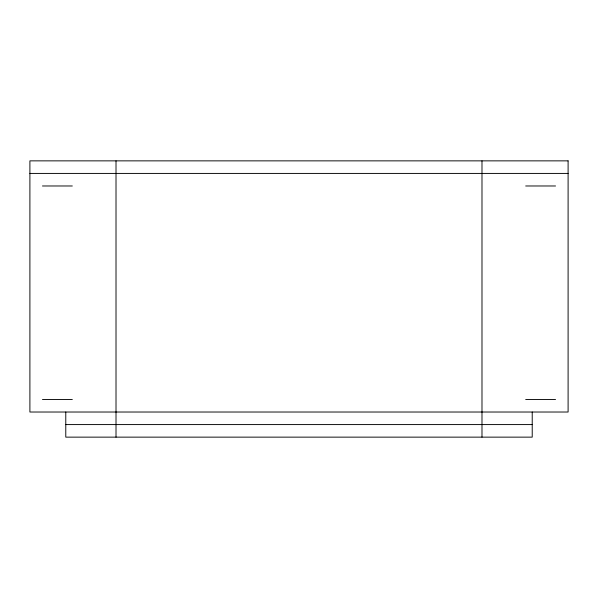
<?xml version="1.0" encoding="UTF-8"?>
<svg xmlns="http://www.w3.org/2000/svg" width="598" height="598" viewBox="0 0 598 598"><rect width="100%" height="100%" fill="white"/><g stroke="black" fill="none" stroke-linecap="round" stroke-linejoin="round"><path stroke-width="0.9" d="M29.9 173.42L568.1 173.42M42.458 185.978L72.313 185.978M525.687 185.978L555.542 185.978M42.458 399.464L72.313 399.464M525.687 399.464L555.542 399.464M65.78 424.58L532.22 424.58M532.22 412.022L532.22 437.138L65.78 437.138L65.78 412.022M481.988 160.862L481.988 437.138M116.012 160.862L116.012 437.138M568.1 160.862L29.9 160.862L29.9 412.022L568.1 412.022L568.1 160.862"/></g></svg>
